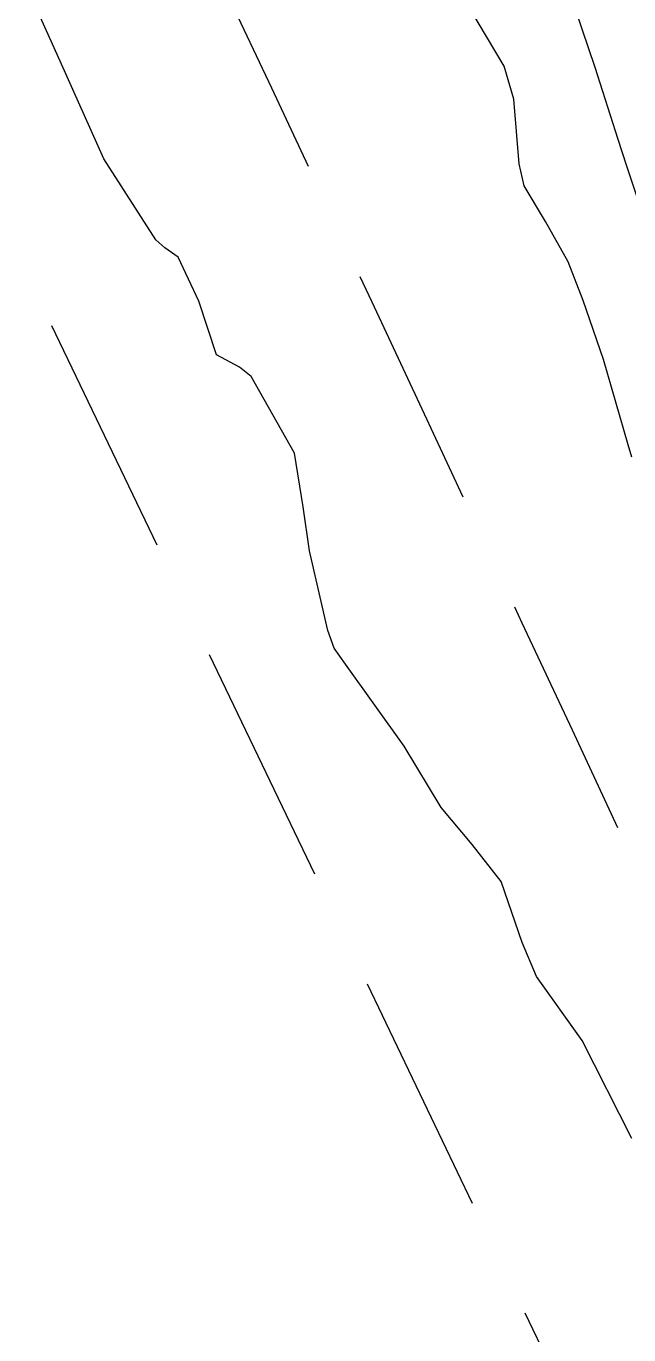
# Model space of a CAD drawing. Header units: metres. Extents: x 298520 to 308411, y 7433745 to 7450750.
# Drawn here: x 304892.76 to 304905.13, y 7438580.07 to 7438606.97 of the extents above; entities that cross this region are included whole.
import ezdxf

# ---------------------------------------------------------------- set-up
doc = ezdxf.new("R2010")
doc.units = ezdxf.units.M
doc.header["$LTSCALE"] = 10
doc.linetypes.add('DASHED', pattern=[0.75, 0.5, -0.25])
for name, color, linetype in [('Curvas de Nivel 1m', 11, 'Continuous'), ('Curvas de Nivel 5m', 15, 'Continuous'), ('Vias Secundárias', 230, 'DASHED')]:
    doc.layers.add(name, color=color, linetype=linetype)

msp = doc.modelspace()

# ---------------------------------------------------------------- linework, layer by layer
at = {"layer": 'Curvas de Nivel 1m', "flags": 128}
for points, elevation in [([(304905.193, 7438584.11), (304904.169, 7438586.12), (304903.233, 7438587.437), (304902.943, 7438588.134), (304902.507, 7438589.393), (304901.914, 7438590.15), (304901.274, 7438590.91), (304900.514, 7438592.168), (304899.31, 7438593.855), (304899.079, 7438594.182), (304898.95, 7438594.551), (304898.577, 7438596.188), (304898.446, 7438597.089), (304898.265, 7438598.191), (304897.379, 7438599.765), (304897.138, 7438599.961), (304896.662, 7438600.211), (304896.301, 7438601.315), (304895.881, 7438602.223), (304895.602, 7438602.414), (304895.416, 7438602.576), (304894.352, 7438604.241), (304893.453, 7438606.25), (304892.554, 7438608.264)], 708), ([(304905.188, 7438598.112), (304905.117, 7438598.36), (304904.609, 7438600.118), (304904.195, 7438601.328), (304903.883, 7438602.125), (304903.421, 7438602.955), (304902.981, 7438603.689), (304902.879, 7438604.138), (304902.772, 7438605.466), (304902.569, 7438606.143), (304901.48, 7438607.983)], 709)]:
    msp.add_lwpolyline(points, dxfattribs=dict(at, elevation=elevation))
at = {"layer": 'Curvas de Nivel 5m', "elevation": 710, "flags": 128}
msp.add_lwpolyline([(304905.423, 7438603.083), (304905.08, 7438604.114), (304904.913, 7438604.641), (304904.439, 7438606.12), (304903.902, 7438607.7)], dxfattribs=at)
at = {"layer": 'Vias Secundárias'}
for points in [[(304834.006, 7438787.238, 0.047593), (304832.192, 7438772.441, 0.041165), (304833.2, 7438754.27, 0.038801), (304836.576, 7438738.827, 0.04254), (304844.832, 7438718.028, -0.01117), (304851.648, 7438703.569, 0.021184), (304864.56, 7438677.545, -0.027139), (304877.672, 7438650.306, 0.011409), (304891.603, 7438618.875, -0.001085), (304908.073, 7438583.696, 0.008839), (304925.457, 7438548.015, -0.023301), (304939.293, 7438517.399, 0.01605), (304955.561, 7438479.964, 0.010867), (304968.985, 7438453.126, 0.067417), (304985.967, 7438429.346, -0.012668), (305009.058, 7438403.514, -0.000119), (305034.171, 7438373.932, -0.003079)], [(305023.707, 7438378.768), (305008.419, 7438395.44), (304988.05, 7438417.691), (304974.7, 7438434.341), (304962.551, 7438451.654), (304954.814, 7438468.64), (304938.021, 7438506.622), (304911.641, 7438562.48), (304884.963, 7438618.189), (304868.148, 7438656.377), (304841.183, 7438711.335), (304834.769, 7438727.058, -0.031649), (304830.866, 7438738.678, -0.028047), (304827.708, 7438753.892, -0.038451), (304826.779, 7438766.832, -0.039309), (304828.079, 7438782.323, -0.008262)]]:
    msp.add_lwpolyline(points, format="xyb", dxfattribs=at)

doc.saveas('drawing.dxf')
